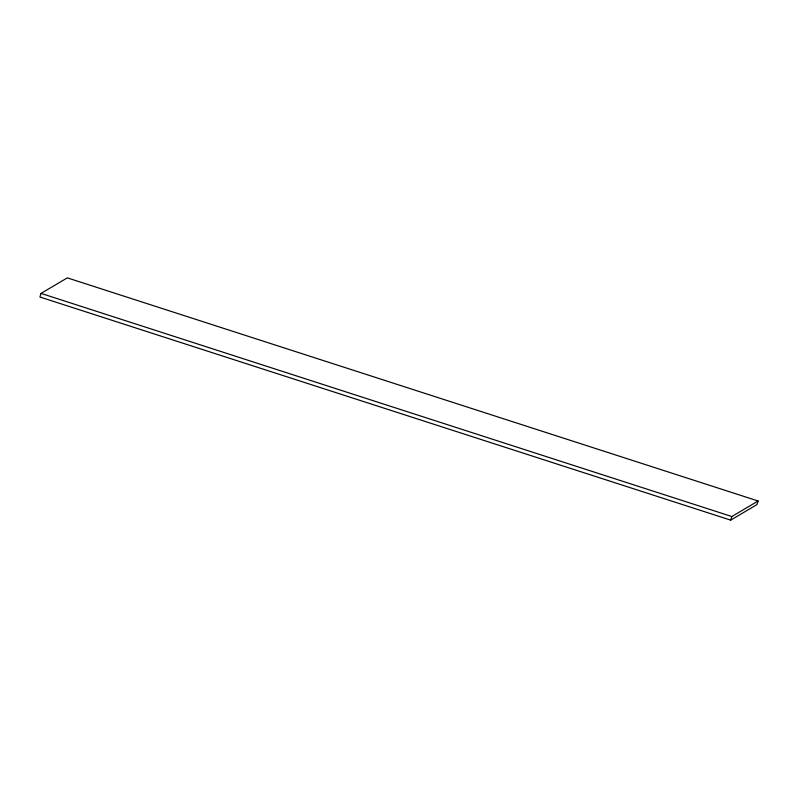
<?xml version="1.0" encoding="UTF-8"?>
<svg xmlns="http://www.w3.org/2000/svg" width="798" height="798" viewBox="0 0 798 798"><rect width="100%" height="100%" fill="white"/><g stroke="black" fill="none" stroke-linecap="round" stroke-linejoin="round"><path stroke-width="1.2" d="M41.047 293.405L39.9 297.006L730.689 520.136L756.953 504.595L758.1 500.994L67.311 277.864L41.047 293.405L731.836 516.535L758.1 500.994M730.689 520.136L731.836 516.535"/></g></svg>
